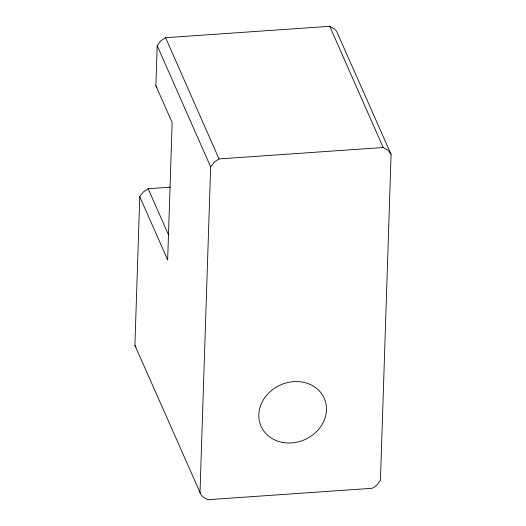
<?xml version="1.0" encoding="UTF-8"?>
<svg xmlns="http://www.w3.org/2000/svg" width="526" height="526" viewBox="0 0 526 526"><rect width="100%" height="100%" fill="white"/><g stroke="black" fill="none" stroke-linecap="round" stroke-linejoin="round"><path stroke-width="0.79" d="M139.765 196.665L167.656 259.91L172.147 122.584L155.874 85.692L157.182 45.657L160.627 41.041L165.572 37.708L329.723 26.3L334.47 28.956L336.574 31.238L391.094 154.328L380.436 480.343L376.991 484.959L374.242 487.129L372.046 488.292L207.901 499.7L203.154 497.044L201.044 494.762L134.906 345.326L139.765 196.665L143.21 192.049L148.154 188.722L170.207 187.19M199.992 492.888L210.643 166.867L157.182 45.657M210.643 166.867L214.089 162.251L219.033 158.924L383.184 147.51L387.932 150.166L391.094 154.328M155.874 85.692L156.926 87.572M134.906 345.326L135.964 347.199M329.723 26.3L383.184 147.51M165.572 37.708L219.033 158.924M148.154 188.722L168.504 234.846M282.922 442.491A34.558 29.929 -23.8 0 0 325.581 402.081A34.558 29.929 -23.8 0 0 269.43 392.284A34.558 29.929 -23.8 0 0 282.922 442.491"/></g></svg>
